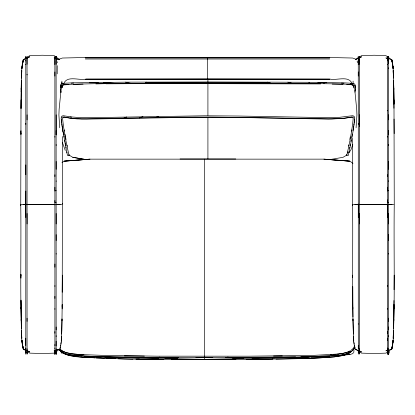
<?xml version="1.0" encoding="UTF-8"?>
<svg xmlns="http://www.w3.org/2000/svg" width="415" height="415" viewBox="0 0 415 415"><rect width="100%" height="100%" fill="white"/><g stroke="black" fill="none" stroke-linecap="round" stroke-linejoin="round"><path stroke-width="0.62" d="M21.02 99.901L20.75 205.415L20.75 204.803C21.373 250.764 19.821 296.798 21.948 342.728L23.271 349.108L29.807 352.003L27.089 350.561M20.823 277.396L20.823 275.14M25.792 345.534L25.818 191.04M25.792 348.024L25.818 354.151L25.953 353.684M25.797 338.189L25.782 350.618M27.053 321.392L27.063 114.81M27.354 352.236L27.089 354.161L27.058 318.212M54.873 60.434L54.842 56.575M54.868 57.929L54.868 57.037M54.91 204.071L54.905 354.151L55.003 353.87M54.889 352.792L54.889 354.078L54.873 351.718M54.899 298.452L54.899 296.331M54.905 267.208L54.905 264.023M54.879 345.534L54.884 344.606M54.889 333.261L54.889 331.559M56.129 64.294L56.103 56.518L56.134 346.006M56.103 57.773L56.103 56.518L56.061 57.291M56.118 352.999L56.134 341.192M56.155 169.315L56.16 161.419M56.139 329.899L56.144 326.979M62.437 204.803L62.167 308.874M62.437 203.36L62.432 204.388L55.952 204.388L60.242 204.388M352.631 138.449L352.563 205.415L352.563 204.803C353.186 250.764 351.64 296.798 353.762 342.728L355.084 349.108L358.358 350.556M352.641 277.396L352.641 275.14M358.27 324.177L358.29 204.024M358.275 323.767L358.332 352.792M358.259 348.548L358.259 345.482M359.447 56.886L359.494 56.466L359.556 354.109L359.821 352.185M385.929 204.388L387.154 204.388L352.568 204.388M387.335 57.654L387.294 56.679M387.34 56.777L387.345 64.605M387.34 56.985L387.335 58.323L387.34 57.436M387.377 204.024L387.377 354.104L387.47 353.824M387.351 340.414L387.356 338.142M387.356 333.779L387.356 331.507M388.59 58.121L388.585 56.497L388.601 68.807M388.611 329.847L388.622 114.758M388.627 169.268L388.627 161.368M388.601 63.723L388.585 56.554M388.907 350.986L388.642 354.109L388.611 326.927M388.611 321.34L388.616 318.16M388.673 354.042L388.59 352.143L388.627 354.104M394.25 204.803C393.643 250.764 395.158 296.798 393.062 342.728L391.817 349.108L385.883 350.877L387.065 350.41M20.957 130.59L20.952 134.46L20.957 133.184M20.994 108.668L21.341 78.57L21.959 65.933L23.271 59.667L29.807 56.772L27.089 58.219M27.037 348.776L27.068 352.895L27.307 351.697M54.905 176.583L54.91 174.767M54.873 353.865L54.868 352.236M54.894 309.248L54.899 308.651M54.879 348.6L54.879 348.024M56.393 352.958L56.435 351.194L56.175 354.161L56.44 351.038M56.129 348.776L56.139 354.083M56.139 336.518L56.139 335.74M359.509 348.725L359.535 352.843L359.717 352.102M387.371 176.531L387.377 174.715M387.34 352.19L387.356 354.031L387.345 349.15M387.366 309.196L387.366 308.604M387.345 348.548L387.345 347.978M388.596 348.725L388.606 354.031M388.642 354.109L388.902 351.142L388.865 352.906M388.606 336.466L388.606 335.694M21.072 108.279L21.373 82.969M25.787 350.41L25.834 352.895L25.963 352.351M54.868 58.375L54.873 57.483M54.868 351.313L54.873 350.41M358.254 351.671L358.285 354.104L358.384 353.824M358.249 351.261L358.254 350.359M56.155 181.319L56.16 180.93M56.233 353.969L56.243 352.683M56.284 353.72L56.295 352.418M388.627 181.272L388.627 180.878M388.705 353.917L388.71 352.631M388.751 353.668L388.762 352.366M62.203 292.269L62.359 275.14M393.944 300.517L393.627 325.806M394.043 289.732L394.177 275.14M393.43 331.035L393.389 334.687L393.493 330.869M58.214 349.238L54.064 350.877L59.999 349.108L61.233 342.842L61.84 330.205L62.188 304.62L62.188 307.147M62.027 320.645L62.043 319.379M393.84 320.645L393.861 319.379M21.139 89.396L21.16 88.13M26.975 57.291L27.017 56.518L27.048 74.949M388.533 57.239L388.575 56.466L388.549 57.867M393.98 308.874L394.001 304.62L393.622 328.431M61.768 87.129L61.794 85.713M393.394 331.186L393.213 337.421M393.436 330.905L393.202 338.443M21.144 91.86L21.378 80.344M62.001 318.845L61.628 334.013M353.061 83.669L353.108 81.122M21.456 77.864L21.782 70.503M57.244 65.658L57.203 73.854M393.545 330.911L393.223 338.272M21.533 78.103L21.788 70.841M353.943 350.032L353.808 352.325M358.192 58.183L358.233 57.721L358.254 60.388M69.103 154.328L69.103 155.584L67.635 155.589L66.665 152.16L62.639 129.226M21.896 68.688L22.187 66.276M61.228 341.296L61.513 336.461M393.114 340.087L392.834 342.505M354.524 119.131L354.182 122.57M356.07 127.804L356.931 114.981L356.703 109.249L354.732 89.51M29.75 204.388L20.75 204.388M355.442 88.022L355.499 85.703L354.623 83.944L351.401 83.244L345.135 82.907L308.978 82.284L209.15 81.973L125.496 82.16L72.905 82.824L64.486 83.233L61.311 83.882L60.606 84.686L60.388 87.907M388.409 57.405L391.853 59.879L392.217 62.655M25.943 350.665L23.235 348.896L22.846 346.12M392.647 343.687L391.853 348.896L388.409 351.37M392.823 342.422L393.083 340.523M392.621 343.942L392.035 348.123L392.6 344.051M392.787 342.749L393.124 340.362L392.777 342.821M353.808 125.33L354.057 123.644M22.208 66.353L21.928 68.252L22.197 66.447M22.394 65.088L23.235 59.879L25.943 58.11M22.379 65.243L23.007 61.031L22.446 64.724M21.886 68.413L22.166 66.571M355.074 90.511L355.318 89.033M353.647 126.456L352.921 130.756M61.783 87.534L62.043 85.983L63.371 84.935L68.957 84.546M57.561 62.629L57.706 61.778M59.988 348.538L60.196 347.329M60.403 346.12L60.606 344.917M60.813 343.708L61.021 342.505M392.217 346.12L391.853 348.896M392.424 344.917L392.632 343.708M351.375 131.181L351.593 129.957M354.996 92.172L355.515 88.447L355.25 85.972L353.549 84.764L351.272 84.458L340.923 83.955L309.414 83.514L183.062 83.208L98.957 83.581L64.512 84.468L61.202 85.184L60.554 86.03L60.336 88.846L60.958 92.737M349.632 148.228L349.814 147.19M22.405 65.067L22.623 63.858M22.846 62.655L23.235 59.879M348.558 146.002L348.771 144.835M350.084 145.675L350.265 144.674M352.102 135.155L352.304 134.087M350.857 141.541L351.1 140.291M351.661 137.432L351.993 135.726M349.819 139.362L350.291 136.95M347.241 153.021L347.485 151.947M348.776 152.673L349.015 151.651M54.998 352.651L54.905 354.151M352.797 144.508L351.189 149.27L349.186 152.538M388.648 352.849L388.596 352.522M63.21 84.764L61.098 89.51L59.127 109.249L58.899 114.981L59.76 127.804M63.718 83.69C67.106 75.068 79.172 80.749 85.781 79.12L330.05 79.12C336.658 80.749 348.725 75.068 352.112 83.69M145.541 83.296L146.137 82.071M354.669 345.887L353.258 348.367L351.464 349.855M62.805 131.477L61.155 118.358L61.949 117.295L63.173 116.926L71.971 118.296L81.781 118.872L177.423 117.232L210.146 117.035L331.922 118.856L342.515 118.394L352.651 116.926L353.959 117.3L354.664 118.425C353.538 130.938 350.94 143.388 348.201 155.609L346.722 155.589C349.523 143.346 352.102 130.808 353.207 118.244L351.681 117.113L344.071 118.425L328.348 119.095L243.553 117.554L195.289 117.269L86.828 119.095L77.232 118.923L69.684 118.176L64.289 117.113L63.033 117.756L62.603 118.566C63.822 131.016 66.338 143.44 69.103 155.584M61.187 117.227L61.918 116.101L63.298 115.702L70.866 116.895L79.68 117.57L92.229 117.642L204.626 115.785L238.459 116.029L328.467 117.658L339.169 117.357L352.522 115.702L353.824 116.081L354.654 117.191M354.882 347.391C352.574 352.226 347.059 353.912 342.188 354.82C328.488 356.672 314.622 356.381 300.834 356.848M354.784 347.677C346.66 358.934 329.38 354.415 317.651 356.506C277.08 357.517 236.493 357.611 195.911 357.574M353.445 352.693L352.729 353.632L349.767 354.581L342.749 355.121M351.557 351.277C347.085 355.66 340.259 355.847 334.407 356.807C316.256 358.503 298.017 358.7 279.803 359.068L276.006 359.131M350.561 350.597L349.663 351.339L343.994 353.149L338.267 354.021L313.081 355.401L248.73 356.184L156.984 356.169L105.841 355.479L79.177 354.493L71.8 353.741L65.85 352.548L61.913 350.784L59.776 349.057M351.484 351.417L349.046 353.347L343.999 355.323L334.464 356.89L313.175 358.27L245.198 359.608L169.792 359.649L124.308 359.006L82.528 357.299L68.615 355.344L64.335 353.855L61.259 351.894L59.765 349.995M61.949 162.716L63.952 161.139L89.993 159.147L323.913 159.147L349.959 161.139L352.963 163.505M59.055 349.606L54.137 353.139L42.366 353.533L29.735 353.139L27.027 351.37M387.428 352.076L385.955 353.139L374.185 353.533L361.548 353.139L359.385 351.723M27.027 57.405L29.735 55.636L42.366 55.242L54.137 55.636L59.547 59.527M355.593 59.527L358.301 57.758M359.385 57.052L361.548 55.636L374.185 55.242L385.955 55.636L387.428 56.699M346.286 155.386L343.044 157.321L329.712 159.604L330.039 159.552M56.16 190.329L54.91 191.04L54.905 187.243M388.627 190.278L387.377 190.988L387.371 187.196M347.869 352.133L349.907 350.997M359.447 57.929L361.626 56.772L359.447 57.737M355.629 59.423L358.358 58.219M155.371 117.611L158.483 116.309M123.463 118.301L126.7 116.983M58.977 349.456C64.304 355.65 73.59 354.939 80.987 355.904C106.873 357.17 132.8 357.263 158.706 357.481L159.811 357.066M139.357 117.943L142.957 116.62M58.826 59.303L62.375 58.033L85.386 57.498M347.298 352.273L342.162 353.538L337.084 354.171M338.848 354.986L336.383 355.333M95.875 83.923L107.246 83.623M333.302 355.65L335.149 355.458M106.017 83.82L159.236 83.555L163.629 83.202M173.683 82.398L270.264 82.378M85.065 159.547L64.237 161.16L89.993 159.147M330.314 354.68L331.538 354.597M332.768 354.509L336.451 354.249M318.855 356.713L311.198 357.056M71.121 83.213L73.699 83.083M73.455 84.38L83.088 84.105M309.268 357.108L252.097 358.28M291.413 357.523L293.945 357.455M84.141 356.724L204.46 359.364L329.764 356.724M272.147 357.927L275.373 357.865M89.495 82.798L98.314 82.673M282.304 355.92L273.537 356.023M295.553 356.916L225.511 357.523M272.837 359.183L246.173 359.53M243.875 358.358L232.597 358.425M180.058 158.976L235.772 158.976M235.922 359.598L171.39 359.603M145.784 82.378L174.938 82.3M207.915 79.032L86.055 79.234L329.775 79.234L207.915 79.032L207.915 115.391M159.236 83.555L320.645 83.929M85.2 57.498L329.811 57.498M85.267 57.944L329.743 57.944M85.329 59.003L329.681 59.003M85.267 79.452L191.336 79.452M224.323 79.452L329.743 79.452M392.061 204.388L388.378 204.388L394.25 204.388M23.406 204.388L54.111 204.388L23.027 204.388M388.482 204.388L391.672 204.388M354.841 204.388L387.154 204.388M212.812 357.533L158.706 357.481M178.621 357.512C147.403 357.429 116.179 357.253 84.976 356.086C76.287 355.007 65.461 356.386 58.93 349.43M177.687 358.43L164.947 358.353M317.869 82.678L326.797 82.793M144.379 356.122L124.401 355.883M158.483 358.29L104.85 357.118M163.811 359.535L135.985 359.183M133.002 357.86L139.352 357.969M332.171 84.11L343.055 84.37M132.888 359.12L117.902 358.762M329.624 57.498L352.636 58.033L356.184 59.303M116.034 357.45L121.035 357.585M116.008 358.71L105.804 358.342M104.518 358.29L96.244 357.938M346.738 84.541C349.311 84.639 354.716 83.892 354.068 88.079M95.403 356.703L101.12 356.973M341.478 83.088L343.968 83.202M350.193 83.498L352.06 83.586M94.994 357.88C83.996 356.423 68.766 358.845 60.154 350.483M83.887 354.789C75.826 353.959 66.473 354.742 59.916 349.176M329.484 159.599L349.674 161.16L323.913 159.147M103.511 82.315L115.759 83.446M77.159 355.458L82.123 355.951M74.041 355.064L75.297 355.276M69.544 155.386L72.786 157.321L86.118 159.604M72.786 157.321L85.168 159.448M70.405 116.957L71.655 117.18M125.496 82.16L130.933 83.358M287.828 82.149L292.476 83.394M59.407 59.49L54.064 57.898L58.806 59.77M227.7 357.019L229.5 357.559M387.065 58.365L385.883 57.898L391.817 59.667L393.062 66.047L393.861 89.396M359.447 351.038L361.626 352.003L359.447 350.846M387.371 352.838L387.377 354.104M355.048 348.896L358.301 351.017M267.327 82.061L268.329 83.291M61.467 352.693L62.183 353.632M65.264 150.469L62.307 142.215M352.62 84.764L354.394 88.53M308.978 82.284L309.414 83.514M62.323 128.629L62.847 130.445M323.762 82.435L324.058 83.664M391.853 59.879L392.621 64.833M23.235 348.896L22.394 343.687M66.862 151.895L67.059 152.741M357.139 61.026L357.45 62.629M61.057 92.006L60.528 89.095M65.814 138.366L66.052 139.575M65.404 136.26L65.695 137.759M63.894 136.047L64.118 137.194M64.771 140.519L64.979 141.588M63.433 133.64L63.666 134.844M64.973 134.024L65.305 135.762M65.176 142.62L65.363 143.616M63.044 131.508L63.334 133.111M354.005 342.505L354.223 343.708M354.441 344.917L354.986 347.931M64.201 129.812L64.424 131.031M65.554 144.648L65.752 145.712M22.187 342.505L21.896 340.087M22.405 343.708L22.623 344.917M67.095 145.032L67.318 146.277M66.021 147.237L66.172 148.093M392.424 63.858L392.632 65.067M392.834 66.276L393.114 68.688M62.146 126.207L62.426 128.002M21.886 340.362L22.166 342.209M22.446 344.051L23.007 347.744L22.379 343.532M61.036 351.847L61.109 352.325M22.197 342.328L21.928 340.523L22.208 342.422M27.022 57.773L27.032 58.411M392.6 64.724L392.035 60.652L392.647 65.088M392.777 65.954L393.124 68.418L392.787 66.027M392.823 66.353L393.083 68.252M61.788 123.696L62.053 125.61M61.306 119.608L61.617 122.42M353.487 336.461L353.782 341.296M21.782 338.272L21.456 330.911M393.223 70.503L393.545 77.864M21.788 337.94L21.533 330.672M393.213 71.354L393.394 77.589M393.202 70.337L393.436 77.875M354.026 85.749L354.068 86.839M393.622 80.344L394.001 104.155L393.84 88.13M353.373 334.013L352.999 318.845M21.378 328.431L20.994 300.107M393.493 77.906L393.389 74.088L393.43 77.745M388.627 202.593L387.377 202.681L387.371 199.869M56.155 202.645L54.91 202.728L54.905 200.481M388.596 353.86L388.59 353.3M56.129 353.907L56.118 353.352M61.892 81.122L61.954 84.307M61.975 85.583L62.017 87.492M61.856 82.227L61.892 84.152M61.918 85.438L61.954 87.363M393.627 82.969L393.944 108.258M21.373 325.806L21.072 300.496M393.98 99.901L394.25 203.973M352.963 316.92L352.786 286.568M352.812 307.147L352.833 308.874M352.958 319.379L352.973 320.645M20.994 307.147L21.02 308.874M21.139 319.379L21.16 320.645M394.043 119.043L394.177 133.635M388.803 352.102L388.814 353.295M56.336 352.148L56.347 353.347M25.782 58.92L25.766 56.518L25.792 60.969M388.627 253.534L388.627 254.022M387.371 136.416L387.371 137.075M56.155 253.586L56.16 254.073M54.905 136.462L54.905 137.126M20.957 275.591L20.952 274.315L20.957 278.185M388.622 144.544L388.627 145.411M387.371 285.593L387.371 286.329M358.197 58.479L358.233 56.466L358.259 64.605M346.722 154.323L346.722 155.589M56.155 144.596L56.16 145.463M54.899 285.644L54.905 286.381M388.606 67.842L388.622 119.831M388.622 130.492L388.627 134.823M388.627 234.584L388.627 240.555M387.345 58.536L387.345 60.917M387.351 64.284L387.366 110.831M387.371 110.494L387.377 217.564M387.335 352.978L387.335 353.414M359.504 58.92L359.509 64.242M358.259 60.917L358.27 76.049M358.264 71.925L358.285 124.396M62.364 136.519L62.437 203.973M56.155 130.543L56.155 134.875L56.155 114.81M56.155 234.631L56.16 240.607M54.879 58.588L54.879 64.657M54.879 60.969L54.889 76.101M54.884 71.977L54.905 204.974M54.868 353.03L54.868 353.461M27.037 58.966L27.042 64.294M27.053 74.207L27.063 119.883M25.787 60.434L25.792 64.657M25.792 64.335L25.813 124.448M25.818 203.687L25.818 204.958M20.823 131.379L20.823 133.635M388.627 213.414L388.627 223.918M359.535 114.758L359.535 126.373M359.535 213.414L359.535 223.918M358.28 123.229L358.285 217.564M207.915 117.876L207.915 158.789M207.505 57.498L207.505 78.907M204.46 159.147L204.46 356.599M204.46 357.761L204.46 359.364M56.155 213.466L56.155 223.97M27.068 213.466L27.068 223.97M25.813 123.276L25.818 174.767M25.818 164.895L25.818 217.61M349.835 354.301L344.715 354.763L349.835 354.301"/></g></svg>
